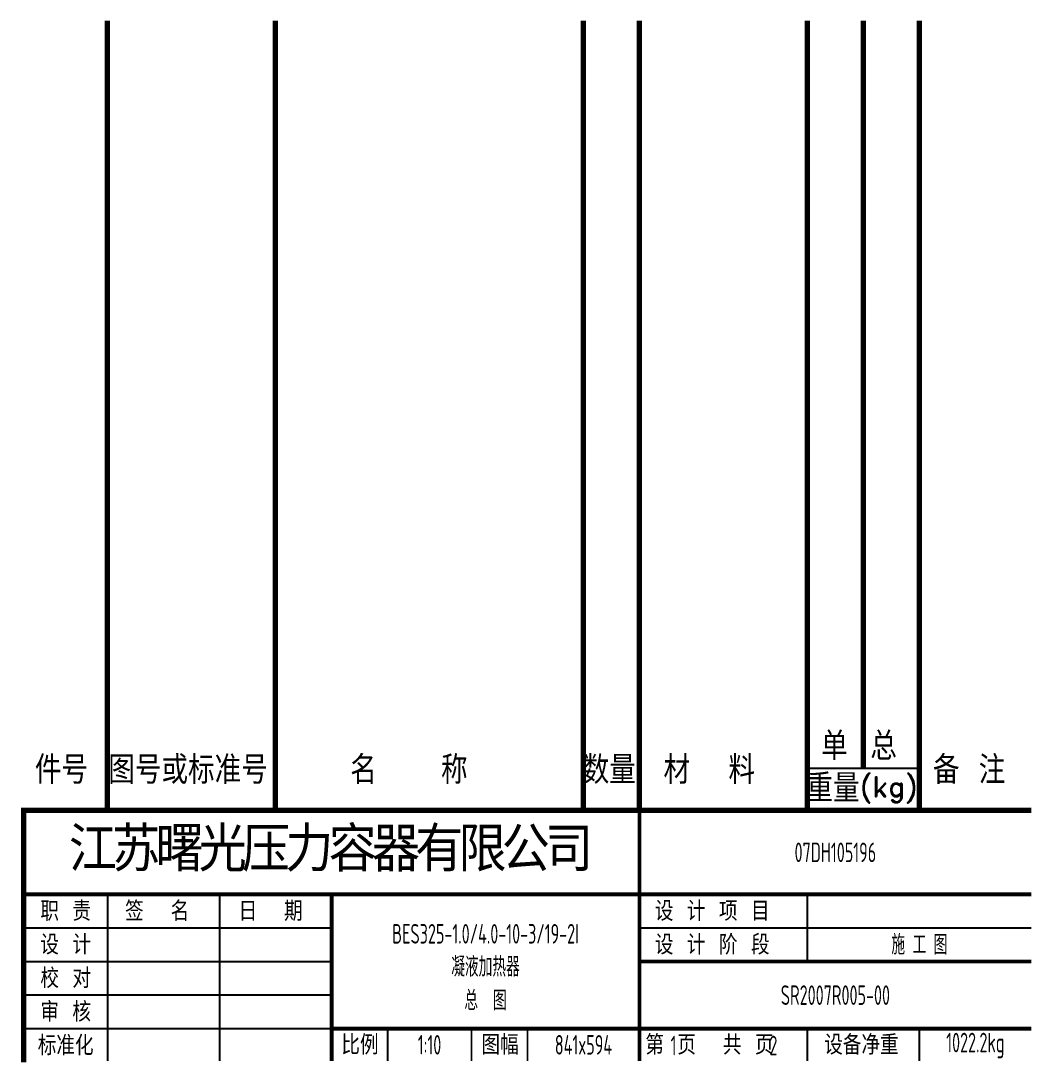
# Model space of a CAD drawing. Extents: x 0 to 1655, y 0 to 594.
# Drawn here: x 1473.5 to 1654.5, y 73.9 to 260.4 of the extents above; entities that cross this region are included whole.
import ezdxf

# ---------------------------------------------------------------- set-up
doc = ezdxf.new("R2010")
doc.units = 0
doc.header["$LTSCALE"] = 10
doc.layers.add('A', color=3, linetype='CONTINUOUS', lineweight=70)
doc.layers.add('BCD', color=7, linetype='CONTINUOUS', lineweight=35)
doc.layers.add('TK', color=5, linetype='CONTINUOUS')
doc.styles.add('HZ', font='dim.shx', dxfattribs={"width": 0.7, "height": 3.5, "bigfont": 'hztxt.shx'})
doc.styles.add('ST', font='romand.shx', dxfattribs={"bigfont": 'fs64f.shx'})
doc.styles.add('厂名', font='txt.shx', dxfattribs={"width": 0.7, "bigfont": 'gbcbig.shx'})

msp = doc.modelspace()

# ---------------------------------------------------------------- linework, layer by layer
at = {"layer": 'A'}
for p, q in [((1489.04732, 119.42196), (1489.04732, 260.42196)), ((1519.04732, 119.42196), (1519.04732, 260.42196)), ((1574.04732, 119.42196), (1574.04732, 260.42196)), ((1584.04732, 119.42196), (1584.04732, 260.42196)), ((1614.04732, 119.42196), (1614.04732, 260.42196)), ((1624.04732, 126.92196), (1624.04732, 260.42196)), ((1634.04732, 119.42196), (1634.04732, 260.42196))]:
    msp.add_line(p, q, dxfattribs=at)
at = {"layer": 'TK'}
for p, q in [((1634.04732, 126.92196), (1614.04732, 126.92196)), ((1584.04732, 92.42196), (1654.04732, 92.42196))]:
    msp.add_line(p, q, dxfattribs=at)
for points, const_width in [([(1654.04732, 119.42196), (1474.04732, 119.42196), (1474.04732, 74.42196)], 1), ([(1584.04732, 119.42196), (1584.04732, 74.67196)], 0.7), ([(1584.04732, 104.42196), (1474.04732, 104.42196)], 0.7), ([(1489.04732, 74.67196), (1489.04732, 104.42196)], 0.35), ([(1509.04732, 74.67196), (1509.04732, 104.42196)], 0.35), ([(1529.04732, 104.42196), (1529.04732, 74.67196)], 0.7), ([(1529.04732, 74.67196), (1529.04732, 104.42196)], 0.7), ([(1654.04732, 104.42196), (1584.04732, 104.42196)], 0.7), ([(1614.04732, 104.42196), (1614.04732, 92.42196)], 0.35), ([(1529.04732, 98.42196), (1474.04732, 98.42196)], 0.35), ([(1654.04732, 98.42196), (1584.04732, 98.42196)], 0.35), ([(1474.04732, 92.42196), (1529.04732, 92.42196)], 0.35), ([(1654.04732, 92.42196), (1584.04732, 92.42196)], 0.7), ([(1474.04732, 86.42196), (1529.04732, 86.42196)], 0.35), ([(1474.04732, 80.42196), (1529.04732, 80.42196)], 0.35), ([(1529.04732, 80.42196), (1654.04732, 80.42196)], 0.7), ([(1539.04732, 80.42196), (1539.04732, 74.67196)], 0.35), ([(1554.04732, 80.42196), (1554.04732, 74.67196)], 0.35), ([(1564.04732, 80.42196), (1564.04732, 74.67196)], 0.35), ([(1614.04732, 80.42196), (1614.04732, 74.67196)], 0.35), ([(1634.04732, 80.42196), (1634.04732, 74.67196)], 0.35)]:
    msp.add_lwpolyline(points, dxfattribs=dict(at, const_width=const_width))

# ---------------------------------------------------------------- texts
at = {"layer": 'BCD', "char_height": 3.5, "attachment_point": 5, "style": 'HZ'}
for s, insert, width in [('07DH105196', (1619.04732, 111.92196), 70), ('BES325-1.0/4.0-10-3/19-2I', (1556.54732, 97.3745), 55), ('施 工 图', (1634.04732, 95.42196), 40), ('凝液加热器', (1556.54732, 91.46758), 55), ('SR2007R005-00', (1619.04732, 86.42196), 55), ('总  图', (1556.54732, 85.47742), 55), ('1:10', (1546.54732, 77.54696), 15), ('841x594', (1574.04732, 77.54696), 20), ('1', (1590.13919, 77.4169), 3.6077954), ('2', (1607.97563, 77.4169), 3.6077954), ('1022.2kg', (1644.04732, 77.42196), 20)]:
    msp.add_mtext(s, dxfattribs=dict(at, insert=insert, width=width))
at = {"layer": 'TK', "style": 'ST'}
for s, height, p in [('单', 5, (1616.49589, 128.40619)), (' 总', 5, (1621.85135, 128.40619)), ('件号', 5, (1476.0428, 124.15151)), ('图号或标准号', 5, (1489.16348, 124.15151)), (' 名   称', 5, (1528.94609, 124.15151)), ('数量', 5, (1573.89734, 124.15151)), ('材  料', 5, (1588.34308, 124.15151)), ('备 注', 5, (1636.47066, 124.15151)), ('重量', 5, (1613.86399, 120.90619)), ('(kg)', 3.5, (1623.5401, 121.91131)), ('签  名', 3.5, (1492.15669, 99.67196)), ('日  期', 3.5, (1512.43013, 99.67196)), ('设 计 项 目', 3.5, (1586.79732, 99.67196)), ('设 计 阶 段', 3.5, (1586.79732, 93.67196)), ('比例', 3.5, (1530.79341, 75.79696)), ('图幅', 3.5, (1555.82076, 75.79696)), ('第 页  共 页', 3.5, (1585.10201, 75.79696)), ('设备净重', 3.5, (1617.04732, 75.79696))]:
    msp.add_text(s, height=height, dxfattribs=at).set_placement(p)
at = {"layer": 'TK', "attachment_point": 5}
for s, insert, char_height, width, style in [('{\\fKaiTi_GB2312|b0|i0|c134|p49;\\W0.9;\\T0.9;江苏曙光压力容器有限公司}', (1528.51288, 112.36179), 7, 109.0811025, '厂名'), ('职 责', (1481.54732, 101.42196), 3.5, 15, 'ST'), ('设 计', (1481.54732, 95.42196), 3.5, 15, 'ST'), ('校 对', (1481.54732, 89.42196), 3.5, 15, 'ST'), ('审 核', (1481.54732, 83.42196), 3.5, 15, 'ST'), ('标准化', (1481.54732, 77.42196), 3.5, 15, 'ST')]:
    msp.add_mtext(s, dxfattribs=dict(at, insert=insert, char_height=char_height, width=width, style=style))

doc.saveas('drawing.dxf')
